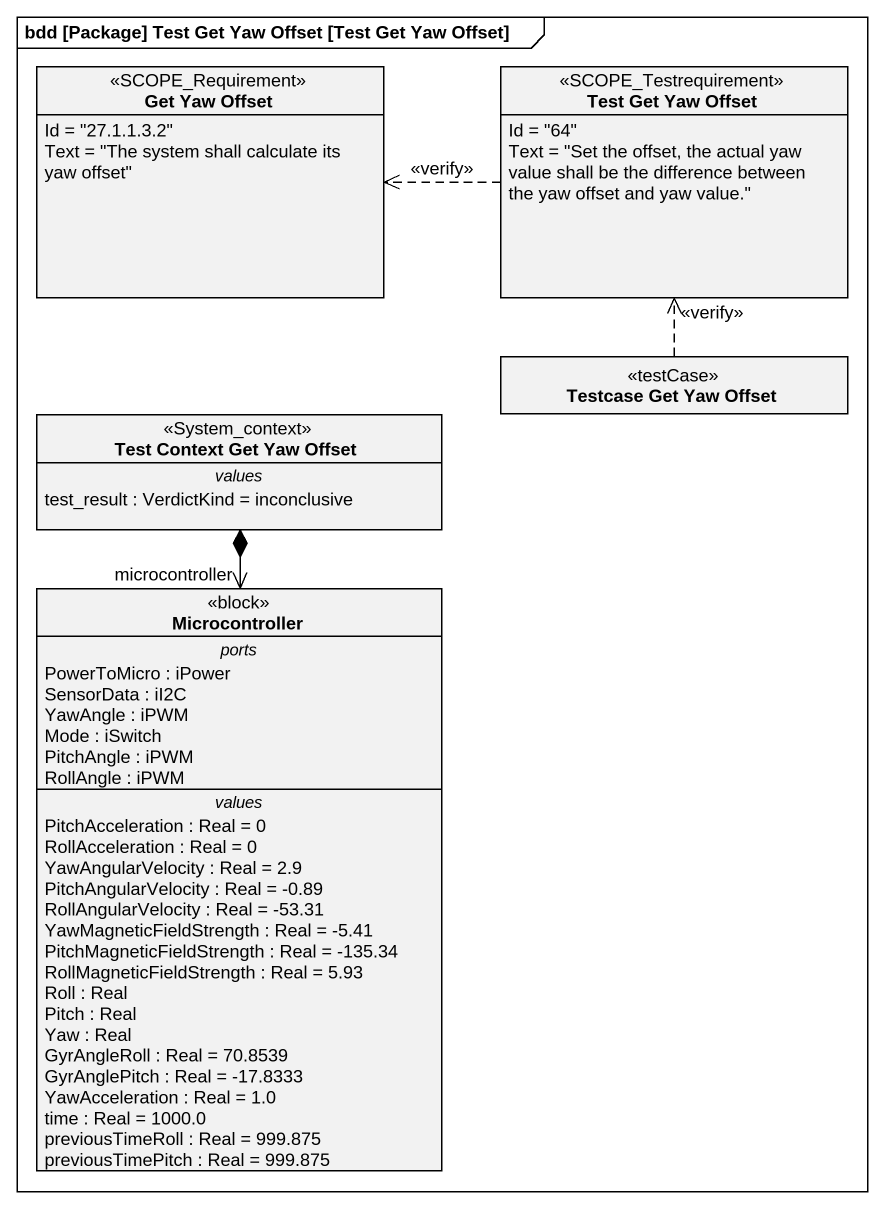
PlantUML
@startuml
mainframe bdd [Package] Test Get Yaw Offset [Test Get Yaw Offset]
hide circle
hide empty members
class "Get Yaw Offset" as Get_Yaw_Offset <<SCOPE_Requirement>> {
  Id = "27.1.1.3.2"
  Text = "The system shall calculate its yaw offset"
}
class "Test Get Yaw Offset" as Test_Get_Yaw_Offset <<SCOPE_Testrequirement>> {
  Id = "64"
  Text = "Set the offset, the actual yaw value shall be the difference between the yaw offset and yaw value."
}
class "Testcase Get Yaw Offset" as Testcase_Get_Yaw_Offset <<testCase>>
class "Test Context Get Yaw Offset" as Test_Context_Get_Yaw_Offset <<System_context>> {
  -- values --
  test_result : VerdictKind = inconclusive
}
class Microcontroller <<block>> {
  -- ports --
  PowerToMicro : iPower
  SensorData : iI2C
  YawAngle : iPWM
  Mode : iSwitch
  PitchAngle : iPWM
  RollAngle : iPWM
  -- values --
  PitchAcceleration : Real = 0
  RollAcceleration : Real = 0
  YawAngularVelocity : Real = 2.9
  PitchAngularVelocity : Real = -0.89
  RollAngularVelocity : Real = -53.31
  YawMagneticFieldStrength : Real = -5.41
  PitchMagneticFieldStrength : Real = -135.34
  RollMagneticFieldStrength : Real = 5.93
  Roll : Real
  Pitch : Real
  Yaw : Real
  GyrAngleRoll : Real = 70.8539
  GyrAnglePitch : Real = -17.8333
  YawAcceleration : Real = 1.0
  time : Real = 1000.0
  previousTimeRoll : Real = 999.875
  previousTimePitch : Real = 999.875
}
Test_Get_Yaw_Offset .left.> Get_Yaw_Offset : <<verify>>
Testcase_Get_Yaw_Offset .up.> Test_Get_Yaw_Offset : <<verify>>
Test_Context_Get_Yaw_Offset *--> "microcontroller" Microcontroller
@enduml
